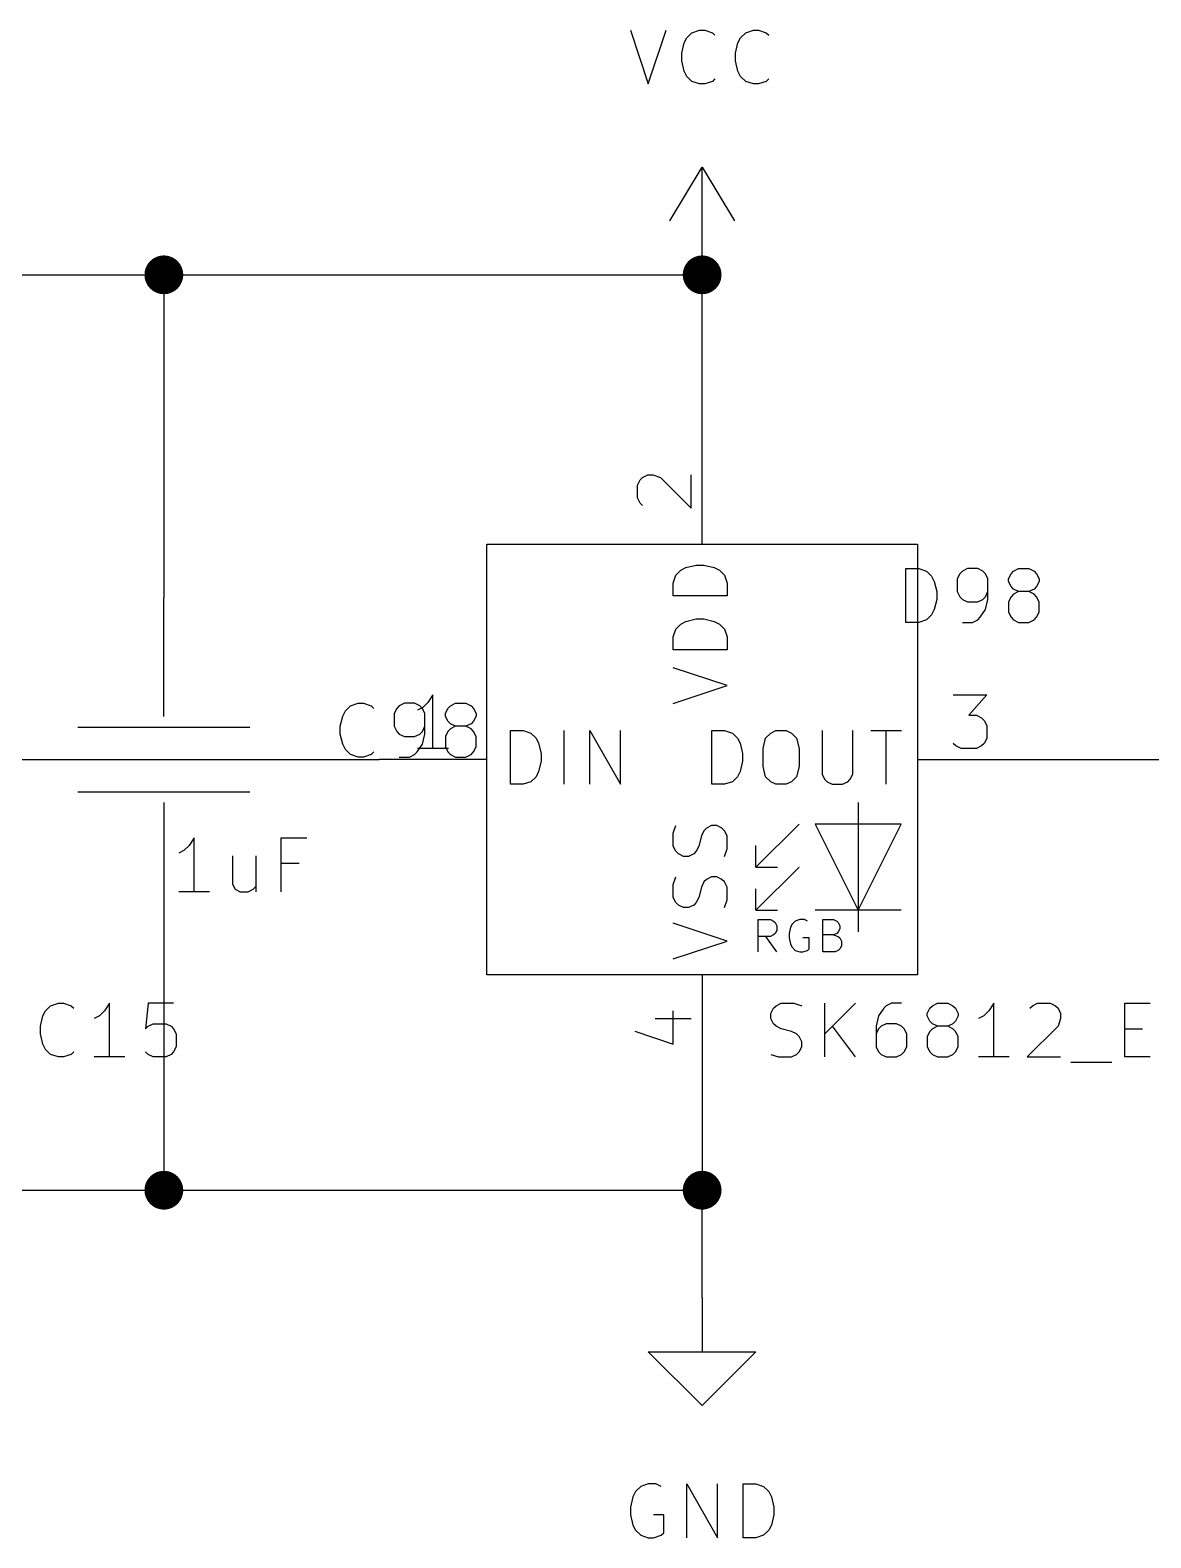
# Model space of a CAD drawing. Extents: x 0.4 to 11.3, y -7.9 to -0.4.
# Drawn here: x 2.976 to 4.017, y -5.673 to -4.273 of the extents above; entities that cross this region are included whole.
import ezdxf

# ---------------------------------------------------------------- set-up
doc = ezdxf.new("R2010")
doc.units = 0
doc.header["$MEASUREMENT"] = 0
for name, color, linetype in [('CYAN2', 4, 'CONTINUOUS'), ('GREEN3', 91, 'CONTINUOUS'), ('LYELLOW', 51, 'CONTINUOUS'), ('RED2', 1, 'CONTINUOUS'), ('RED3', 11, 'CONTINUOUS')]:
    doc.layers.add(name, color=color, linetype=linetype)

msp = doc.modelspace()

# ---------------------------------------------------------------- linework, layer by layer
at = {"layer": 'CYAN2', "linetype": 'CONTINUOUS'}
for p, q in [((3.5333, -4.2728), (3.55, -4.3228)), ((3.55, -4.3228), (3.5667, -4.2728)), ((3.5833, -4.2847), (3.5857, -4.2799)), ((3.5857, -4.2799), (3.5905, -4.2752)), ((3.5905, -4.2752), (3.5976, -4.2728)), ((3.5976, -4.2728), (3.6024, -4.2728)), ((3.6024, -4.2728), (3.6095, -4.2752)), ((3.6095, -4.2752), (3.6119, -4.2776)), ((3.6333, -4.2847), (3.6357, -4.2799)), ((3.6357, -4.2799), (3.6405, -4.2752)), ((3.6405, -4.2752), (3.6476, -4.2728)), ((3.6476, -4.2728), (3.6524, -4.2728)), ((3.6524, -4.2728), (3.6595, -4.2752)), ((3.6595, -4.2752), (3.6619, -4.2776)), ((3.581, -4.2942), (3.5833, -4.2847)), ((3.581, -4.3014), (3.581, -4.2942)), ((3.631, -4.2942), (3.6333, -4.2847)), ((3.631, -4.3014), (3.631, -4.2942)), ((3.5833, -4.3109), (3.581, -4.3014)), ((3.5857, -4.3157), (3.5833, -4.3109)), ((3.6333, -4.3109), (3.631, -4.3014)), ((3.6357, -4.3157), (3.6333, -4.3109)), ((3.5905, -4.3204), (3.5857, -4.3157)), ((3.5976, -4.3228), (3.5905, -4.3204)), ((3.6024, -4.3228), (3.5976, -4.3228)), ((3.6095, -4.3204), (3.6024, -4.3228)), ((3.6119, -4.318), (3.6095, -4.3204)), ((3.6405, -4.3204), (3.6357, -4.3157)), ((3.6476, -4.3228), (3.6405, -4.3204)), ((3.6524, -4.3228), (3.6476, -4.3228)), ((3.6595, -4.3204), (3.6524, -4.3228)), ((3.6619, -4.318), (3.6595, -4.3204)), ((3.5803, -4.7743), (3.585, -4.7719)), ((3.5803, -4.7743), (3.585, -4.7719)), ((3.585, -4.7719), (3.5946, -4.7695)), ((3.585, -4.7719), (3.5946, -4.7695)), ((3.5946, -4.7695), (3.6017, -4.7695)), ((3.5946, -4.7695), (3.6017, -4.7695)), ((3.6017, -4.7695), (3.6112, -4.7719)), ((3.6017, -4.7695), (3.6112, -4.7719)), ((3.6112, -4.7719), (3.616, -4.7743)), ((3.6112, -4.7719), (3.616, -4.7743)), ((3.7893, -4.8228), (3.7893, -4.7728)), ((3.7893, -4.7728), (3.8012, -4.7728)), ((3.7893, -4.8228), (3.7893, -4.7728)), ((3.7893, -4.7728), (3.8012, -4.7728)), ((3.8012, -4.7728), (3.8083, -4.7752)), ((3.8012, -4.7728), (3.8083, -4.7752)), ((3.8464, -4.7728), (3.8417, -4.7752)), ((3.8464, -4.7728), (3.8417, -4.7752)), ((3.856, -4.7728), (3.8464, -4.7728)), ((3.856, -4.7728), (3.8464, -4.7728)), ((3.8607, -4.7752), (3.856, -4.7728)), ((3.8607, -4.7752), (3.856, -4.7728)), ((3.8893, -4.7752), (3.894, -4.7728)), ((3.8893, -4.7752), (3.894, -4.7728)), ((3.894, -4.7728), (3.9036, -4.7728)), ((3.894, -4.7728), (3.9036, -4.7728)), ((3.9036, -4.7728), (3.9083, -4.7752)), ((3.9036, -4.7728), (3.9083, -4.7752)), ((3.5731, -4.7862), (3.5755, -4.779)), ((3.5731, -4.7862), (3.5755, -4.779)), ((3.5731, -4.7981), (3.5731, -4.7862)), ((3.5731, -4.7981), (3.5731, -4.7862)), ((3.5755, -4.779), (3.5803, -4.7743)), ((3.5755, -4.779), (3.5803, -4.7743)), ((3.616, -4.7743), (3.6208, -4.779)), ((3.616, -4.7743), (3.6208, -4.779)), ((3.6208, -4.779), (3.6231, -4.7862)), ((3.6208, -4.779), (3.6231, -4.7862)), ((3.6231, -4.7862), (3.6231, -4.7981)), ((3.6231, -4.7862), (3.6231, -4.7981)), ((3.8083, -4.7752), (3.8131, -4.7799)), ((3.8083, -4.7752), (3.8131, -4.7799)), ((3.8131, -4.7799), (3.8155, -4.7847)), ((3.8131, -4.7799), (3.8155, -4.7847)), ((3.8155, -4.7847), (3.8179, -4.7942)), ((3.8155, -4.7847), (3.8179, -4.7942)), ((3.8393, -4.7776), (3.8369, -4.7823)), ((3.8393, -4.7776), (3.8369, -4.7823)), ((3.8369, -4.7823), (3.8369, -4.7942)), ((3.8369, -4.7823), (3.8369, -4.7942)), ((3.8417, -4.7752), (3.8393, -4.7776)), ((3.8417, -4.7752), (3.8393, -4.7776)), ((3.8631, -4.7776), (3.8607, -4.7752)), ((3.8631, -4.7776), (3.8607, -4.7752)), ((3.8655, -4.7823), (3.8631, -4.7776)), ((3.8655, -4.7823), (3.8631, -4.7776)), ((3.8655, -4.8014), (3.8655, -4.7823)), ((3.8655, -4.8014), (3.8655, -4.7823)), ((3.8845, -4.7823), (3.8869, -4.7776)), ((3.8845, -4.7823), (3.8869, -4.7776)), ((3.8845, -4.7847), (3.8845, -4.7823)), ((3.8845, -4.7847), (3.8845, -4.7823)), ((3.8869, -4.7895), (3.8845, -4.7847)), ((3.8869, -4.7895), (3.8845, -4.7847)), ((3.8869, -4.7776), (3.8893, -4.7752)), ((3.8869, -4.7776), (3.8893, -4.7752)), ((3.9083, -4.7752), (3.9107, -4.7776)), ((3.9083, -4.7752), (3.9107, -4.7776)), ((3.9107, -4.7776), (3.9131, -4.7823)), ((3.9107, -4.7776), (3.9131, -4.7823)), ((3.9131, -4.7847), (3.9107, -4.7895)), ((3.9131, -4.7847), (3.9107, -4.7895)), ((3.9131, -4.7823), (3.9131, -4.7847)), ((3.9131, -4.7823), (3.9131, -4.7847)), ((3.6231, -4.7981), (3.5731, -4.7981)), ((3.6231, -4.7981), (3.5731, -4.7981)), ((3.8179, -4.8014), (3.8155, -4.8109)), ((3.8179, -4.8014), (3.8155, -4.8109)), ((3.8179, -4.7942), (3.8179, -4.8014)), ((3.8179, -4.7942), (3.8179, -4.8014)), ((3.8369, -4.7942), (3.8393, -4.799)), ((3.8369, -4.7942), (3.8393, -4.799)), ((3.8393, -4.799), (3.8417, -4.8014)), ((3.8393, -4.799), (3.8417, -4.8014)), ((3.8417, -4.8014), (3.8464, -4.8038)), ((3.8417, -4.8014), (3.8464, -4.8038)), ((3.856, -4.8038), (3.8607, -4.8014)), ((3.856, -4.8038), (3.8607, -4.8014)), ((3.8607, -4.8014), (3.8631, -4.799)), ((3.8607, -4.8014), (3.8631, -4.799)), ((3.8631, -4.799), (3.8655, -4.7942)), ((3.8631, -4.799), (3.8655, -4.7942)), ((3.8631, -4.8109), (3.8655, -4.8014)), ((3.8631, -4.8109), (3.8655, -4.8014)), ((3.8869, -4.799), (3.8845, -4.8038)), ((3.8869, -4.799), (3.8845, -4.8038)), ((3.8893, -4.7919), (3.8869, -4.7895)), ((3.8893, -4.7919), (3.8869, -4.7895)), ((3.8893, -4.7966), (3.8869, -4.799)), ((3.8893, -4.7966), (3.8869, -4.799)), ((3.894, -4.7942), (3.8893, -4.7919)), ((3.894, -4.7942), (3.8893, -4.7919)), ((3.894, -4.7942), (3.8893, -4.7966)), ((3.894, -4.7942), (3.8893, -4.7966)), ((3.9036, -4.7942), (3.894, -4.7942)), ((3.9036, -4.7942), (3.894, -4.7942)), ((3.9083, -4.7919), (3.9036, -4.7942)), ((3.9083, -4.7919), (3.9036, -4.7942)), ((3.9083, -4.7966), (3.9036, -4.7942)), ((3.9083, -4.7966), (3.9036, -4.7942)), ((3.9107, -4.7895), (3.9083, -4.7919)), ((3.9107, -4.7895), (3.9083, -4.7919)), ((3.9107, -4.799), (3.9083, -4.7966)), ((3.9107, -4.799), (3.9083, -4.7966)), ((3.9131, -4.8038), (3.9107, -4.799)), ((3.9131, -4.8038), (3.9107, -4.799)), ((3.8131, -4.8157), (3.8083, -4.8204)), ((3.8131, -4.8157), (3.8083, -4.8204)), ((3.8155, -4.8109), (3.8131, -4.8157)), ((3.8155, -4.8109), (3.8131, -4.8157)), ((3.8464, -4.8038), (3.856, -4.8038)), ((3.8464, -4.8038), (3.856, -4.8038)), ((3.8583, -4.818), (3.8631, -4.8109)), ((3.8583, -4.818), (3.8631, -4.8109)), ((3.8845, -4.8038), (3.8845, -4.8133)), ((3.8845, -4.8038), (3.8845, -4.8133)), ((3.8845, -4.8133), (3.8869, -4.818)), ((3.8845, -4.8133), (3.8869, -4.818)), ((3.9107, -4.818), (3.9131, -4.8133)), ((3.9107, -4.818), (3.9131, -4.8133)), ((3.9131, -4.8133), (3.9131, -4.8038)), ((3.9131, -4.8133), (3.9131, -4.8038)), ((3.5731, -4.8362), (3.5755, -4.829)), ((3.5731, -4.8362), (3.5755, -4.829)), ((3.5755, -4.829), (3.5803, -4.8243)), ((3.5755, -4.829), (3.5803, -4.8243)), ((3.5803, -4.8243), (3.585, -4.8219)), ((3.5803, -4.8243), (3.585, -4.8219)), ((3.585, -4.8219), (3.5946, -4.8195)), ((3.585, -4.8219), (3.5946, -4.8195)), ((3.5946, -4.8195), (3.6017, -4.8195)), ((3.5946, -4.8195), (3.6017, -4.8195)), ((3.6017, -4.8195), (3.6112, -4.8219)), ((3.6017, -4.8195), (3.6112, -4.8219)), ((3.6112, -4.8219), (3.616, -4.8243)), ((3.6112, -4.8219), (3.616, -4.8243)), ((3.616, -4.8243), (3.6208, -4.829)), ((3.616, -4.8243), (3.6208, -4.829)), ((3.6208, -4.829), (3.6231, -4.8362)), ((3.6208, -4.829), (3.6231, -4.8362)), ((3.8012, -4.8228), (3.7893, -4.8228)), ((3.8012, -4.8228), (3.7893, -4.8228)), ((3.8083, -4.8204), (3.8012, -4.8228)), ((3.8083, -4.8204), (3.8012, -4.8228)), ((3.8417, -4.8228), (3.8512, -4.8228)), ((3.8417, -4.8228), (3.8512, -4.8228)), ((3.8512, -4.8228), (3.856, -4.8204)), ((3.8512, -4.8228), (3.856, -4.8204)), ((3.856, -4.8204), (3.8583, -4.818)), ((3.856, -4.8204), (3.8583, -4.818)), ((3.8869, -4.818), (3.8893, -4.8204)), ((3.8869, -4.818), (3.8893, -4.8204)), ((3.8893, -4.8204), (3.894, -4.8228)), ((3.8893, -4.8204), (3.894, -4.8228)), ((3.894, -4.8228), (3.9036, -4.8228)), ((3.894, -4.8228), (3.9036, -4.8228)), ((3.9036, -4.8228), (3.9083, -4.8204)), ((3.9036, -4.8228), (3.9083, -4.8204)), ((3.9083, -4.8204), (3.9107, -4.818)), ((3.9083, -4.8204), (3.9107, -4.818)), ((3.5731, -4.8481), (3.5731, -4.8362)), ((3.5731, -4.8481), (3.5731, -4.8362)), ((3.6231, -4.8362), (3.6231, -4.8481)), ((3.6231, -4.8362), (3.6231, -4.8481)), ((3.6231, -4.8481), (3.5731, -4.8481)), ((3.6231, -4.8481), (3.5731, -4.8481)), ((3.6231, -4.8814), (3.5731, -4.8648)), ((3.6231, -4.8814), (3.5731, -4.8648)), ((3.5731, -4.8981), (3.6231, -4.8814)), ((3.5731, -4.8981), (3.6231, -4.8814)), ((3.2734, -4.9002), (3.2806, -4.8978)), ((3.2734, -4.9002), (3.2806, -4.8978)), ((3.2806, -4.8978), (3.2853, -4.8978)), ((3.2806, -4.8978), (3.2853, -4.8978)), ((3.2853, -4.8978), (3.2925, -4.9002)), ((3.2853, -4.8978), (3.2925, -4.9002)), ((3.3234, -4.8978), (3.3187, -4.9002)), ((3.3234, -4.8978), (3.3187, -4.9002)), ((3.3329, -4.8978), (3.3234, -4.8978)), ((3.3329, -4.8978), (3.3234, -4.8978)), ((3.3377, -4.9002), (3.3329, -4.8978)), ((3.3377, -4.9002), (3.3329, -4.8978)), ((3.3663, -4.9002), (3.371, -4.8978)), ((3.3663, -4.9002), (3.371, -4.8978)), ((3.371, -4.8978), (3.3806, -4.8978)), ((3.371, -4.8978), (3.3806, -4.8978)), ((3.3806, -4.8978), (3.3853, -4.9002)), ((3.3806, -4.8978), (3.3853, -4.9002)), ((3.2639, -4.9192), (3.2663, -4.9097)), ((3.2639, -4.9192), (3.2663, -4.9097)), ((3.2663, -4.9097), (3.2687, -4.9049)), ((3.2663, -4.9097), (3.2687, -4.9049)), ((3.2687, -4.9049), (3.2734, -4.9002)), ((3.2687, -4.9049), (3.2734, -4.9002)), ((3.2925, -4.9002), (3.2949, -4.9026)), ((3.2925, -4.9002), (3.2949, -4.9026)), ((3.3163, -4.9026), (3.3139, -4.9073)), ((3.3163, -4.9026), (3.3139, -4.9073)), ((3.3139, -4.9073), (3.3139, -4.9192)), ((3.3139, -4.9073), (3.3139, -4.9192)), ((3.3187, -4.9002), (3.3163, -4.9026)), ((3.3187, -4.9002), (3.3163, -4.9026)), ((3.3401, -4.9026), (3.3377, -4.9002)), ((3.3401, -4.9026), (3.3377, -4.9002)), ((3.3425, -4.9073), (3.3401, -4.9026)), ((3.3425, -4.9073), (3.3401, -4.9026)), ((3.3425, -4.9264), (3.3425, -4.9073)), ((3.3425, -4.9264), (3.3425, -4.9073)), ((3.3615, -4.9073), (3.3639, -4.9026)), ((3.3615, -4.9073), (3.3639, -4.9026)), ((3.3615, -4.9097), (3.3615, -4.9073)), ((3.3615, -4.9097), (3.3615, -4.9073)), ((3.3639, -4.9145), (3.3615, -4.9097)), ((3.3639, -4.9145), (3.3615, -4.9097)), ((3.3639, -4.9026), (3.3663, -4.9002)), ((3.3639, -4.9026), (3.3663, -4.9002)), ((3.3853, -4.9002), (3.3877, -4.9026)), ((3.3853, -4.9002), (3.3877, -4.9026)), ((3.3877, -4.9026), (3.3901, -4.9073)), ((3.3877, -4.9026), (3.3901, -4.9073)), ((3.3901, -4.9097), (3.3877, -4.9145)), ((3.3901, -4.9097), (3.3877, -4.9145)), ((3.3901, -4.9073), (3.3901, -4.9097)), ((3.3901, -4.9073), (3.3901, -4.9097)), ((3.2639, -4.9264), (3.2639, -4.9192)), ((3.2639, -4.9264), (3.2639, -4.9192)), ((3.2663, -4.9359), (3.2639, -4.9264)), ((3.2663, -4.9359), (3.2639, -4.9264)), ((3.3139, -4.9192), (3.3163, -4.924)), ((3.3139, -4.9192), (3.3163, -4.924)), ((3.3163, -4.924), (3.3187, -4.9264)), ((3.3163, -4.924), (3.3187, -4.9264)), ((3.3187, -4.9264), (3.3234, -4.9288)), ((3.3187, -4.9264), (3.3234, -4.9288)), ((3.3329, -4.9288), (3.3377, -4.9264)), ((3.3329, -4.9288), (3.3377, -4.9264)), ((3.3377, -4.9264), (3.3401, -4.924)), ((3.3377, -4.9264), (3.3401, -4.924)), ((3.3401, -4.924), (3.3425, -4.9192)), ((3.3401, -4.924), (3.3425, -4.9192)), ((3.3401, -4.9359), (3.3425, -4.9264)), ((3.3401, -4.9359), (3.3425, -4.9264)), ((3.3639, -4.924), (3.3615, -4.9288)), ((3.3639, -4.924), (3.3615, -4.9288)), ((3.3663, -4.9169), (3.3639, -4.9145)), ((3.3663, -4.9169), (3.3639, -4.9145)), ((3.3663, -4.9216), (3.3639, -4.924)), ((3.3663, -4.9216), (3.3639, -4.924)), ((3.371, -4.9192), (3.3663, -4.9169)), ((3.371, -4.9192), (3.3663, -4.9169)), ((3.371, -4.9192), (3.3663, -4.9216)), ((3.371, -4.9192), (3.3663, -4.9216)), ((3.3806, -4.9192), (3.371, -4.9192)), ((3.3806, -4.9192), (3.371, -4.9192)), ((3.3853, -4.9169), (3.3806, -4.9192)), ((3.3853, -4.9169), (3.3806, -4.9192)), ((3.3853, -4.9216), (3.3806, -4.9192)), ((3.3853, -4.9216), (3.3806, -4.9192)), ((3.3877, -4.9145), (3.3853, -4.9169)), ((3.3877, -4.9145), (3.3853, -4.9169)), ((3.3877, -4.924), (3.3853, -4.9216)), ((3.3877, -4.924), (3.3853, -4.9216)), ((3.3901, -4.9288), (3.3877, -4.924)), ((3.3901, -4.9288), (3.3877, -4.924)), ((3.4219, -4.9731), (3.4219, -4.9231)), ((3.4219, -4.9231), (3.4338, -4.9231)), ((3.4219, -4.9731), (3.4219, -4.9231)), ((3.4219, -4.9231), (3.4338, -4.9231)), ((3.4338, -4.9231), (3.4409, -4.9255)), ((3.4338, -4.9231), (3.4409, -4.9255)), ((3.4409, -4.9255), (3.4457, -4.9303)), ((3.4409, -4.9255), (3.4457, -4.9303)), ((3.4719, -4.9731), (3.4719, -4.9231)), ((3.4719, -4.9731), (3.4719, -4.9231)), ((3.4957, -4.9731), (3.4957, -4.9231)), ((3.4957, -4.9231), (3.5243, -4.9731)), ((3.4957, -4.9731), (3.4957, -4.9231)), ((3.4957, -4.9231), (3.5243, -4.9731)), ((3.5243, -4.9731), (3.5243, -4.9231)), ((3.5243, -4.9731), (3.5243, -4.9231)), ((3.609, -4.9731), (3.609, -4.9231)), ((3.609, -4.9231), (3.6209, -4.9231)), ((3.609, -4.9731), (3.609, -4.9231)), ((3.609, -4.9231), (3.6209, -4.9231)), ((3.6209, -4.9231), (3.6281, -4.9255)), ((3.6209, -4.9231), (3.6281, -4.9255)), ((3.6281, -4.9255), (3.6329, -4.9303)), ((3.6281, -4.9255), (3.6329, -4.9303)), ((3.659, -4.9303), (3.6638, -4.9255)), ((3.659, -4.9303), (3.6638, -4.9255)), ((3.6638, -4.9255), (3.6686, -4.9231)), ((3.6638, -4.9255), (3.6686, -4.9231)), ((3.6686, -4.9231), (3.6781, -4.9231)), ((3.6686, -4.9231), (3.6781, -4.9231)), ((3.6781, -4.9231), (3.6829, -4.9255)), ((3.6781, -4.9231), (3.6829, -4.9255)), ((3.6829, -4.9255), (3.6876, -4.9303)), ((3.6829, -4.9255), (3.6876, -4.9303)), ((3.7114, -4.9231), (3.7114, -4.9636)), ((3.7114, -4.9231), (3.7114, -4.9636)), ((3.74, -4.9636), (3.74, -4.9231)), ((3.74, -4.9636), (3.74, -4.9231)), ((3.7567, -4.9231), (3.7852, -4.9231)), ((3.7567, -4.9231), (3.7852, -4.9231)), ((3.771, -4.9731), (3.771, -4.9231)), ((3.771, -4.9731), (3.771, -4.9231)), ((3.2687, -4.9407), (3.2663, -4.9359)), ((3.2687, -4.9407), (3.2663, -4.9359)), ((3.2734, -4.9454), (3.2687, -4.9407)), ((3.2734, -4.9454), (3.2687, -4.9407)), ((3.3234, -4.9288), (3.3329, -4.9288)), ((3.3234, -4.9288), (3.3329, -4.9288)), ((3.3353, -4.943), (3.3401, -4.9359)), ((3.3353, -4.943), (3.3401, -4.9359)), ((3.3615, -4.9288), (3.3615, -4.9383)), ((3.3615, -4.9288), (3.3615, -4.9383)), ((3.3615, -4.9383), (3.3639, -4.943)), ((3.3615, -4.9383), (3.3639, -4.943)), ((3.3877, -4.943), (3.3901, -4.9383)), ((3.3877, -4.943), (3.3901, -4.9383)), ((3.3901, -4.9383), (3.3901, -4.9288)), ((3.3901, -4.9383), (3.3901, -4.9288)), ((3.4457, -4.9303), (3.4481, -4.935)), ((3.4457, -4.9303), (3.4481, -4.935)), ((3.4481, -4.935), (3.4505, -4.9446)), ((3.4481, -4.935), (3.4505, -4.9446)), ((3.6329, -4.9303), (3.6352, -4.935)), ((3.6329, -4.9303), (3.6352, -4.935)), ((3.6352, -4.935), (3.6376, -4.9446)), ((3.6352, -4.935), (3.6376, -4.9446)), ((3.6567, -4.9398), (3.659, -4.9303)), ((3.6567, -4.9398), (3.659, -4.9303)), ((3.6567, -4.9565), (3.6567, -4.9398)), ((3.6567, -4.9565), (3.6567, -4.9398)), ((3.6876, -4.9303), (3.69, -4.9398)), ((3.6876, -4.9303), (3.69, -4.9398)), ((3.69, -4.9398), (3.69, -4.9565)), ((3.69, -4.9398), (3.69, -4.9565)), ((3.2806, -4.9478), (3.2734, -4.9454)), ((3.2806, -4.9478), (3.2734, -4.9454)), ((3.2853, -4.9478), (3.2806, -4.9478)), ((3.2853, -4.9478), (3.2806, -4.9478)), ((3.2925, -4.9454), (3.2853, -4.9478)), ((3.2925, -4.9454), (3.2853, -4.9478)), ((3.2949, -4.943), (3.2925, -4.9454)), ((3.2949, -4.943), (3.2925, -4.9454)), ((3.3187, -4.9478), (3.3282, -4.9478)), ((3.3187, -4.9478), (3.3282, -4.9478)), ((3.3282, -4.9478), (3.3329, -4.9454)), ((3.3282, -4.9478), (3.3329, -4.9454)), ((3.3329, -4.9454), (3.3353, -4.943)), ((3.3329, -4.9454), (3.3353, -4.943)), ((3.3639, -4.943), (3.3663, -4.9454)), ((3.3639, -4.943), (3.3663, -4.9454)), ((3.3663, -4.9454), (3.371, -4.9478)), ((3.3663, -4.9454), (3.371, -4.9478)), ((3.371, -4.9478), (3.3806, -4.9478)), ((3.371, -4.9478), (3.3806, -4.9478)), ((3.3806, -4.9478), (3.3853, -4.9454)), ((3.3806, -4.9478), (3.3853, -4.9454)), ((3.3853, -4.9454), (3.3877, -4.943)), ((3.3853, -4.9454), (3.3877, -4.943)), ((3.4505, -4.9517), (3.4481, -4.9612)), ((3.4505, -4.9517), (3.4481, -4.9612)), ((3.4505, -4.9446), (3.4505, -4.9517)), ((3.4505, -4.9446), (3.4505, -4.9517)), ((3.6376, -4.9517), (3.6352, -4.9612)), ((3.6376, -4.9517), (3.6352, -4.9612)), ((3.6376, -4.9446), (3.6376, -4.9517)), ((3.6376, -4.9446), (3.6376, -4.9517)), ((3.4457, -4.966), (3.4409, -4.9708)), ((3.4457, -4.966), (3.4409, -4.9708)), ((3.4481, -4.9612), (3.4457, -4.966)), ((3.4481, -4.9612), (3.4457, -4.966)), ((3.6329, -4.966), (3.6281, -4.9708)), ((3.6329, -4.966), (3.6281, -4.9708)), ((3.6352, -4.9612), (3.6329, -4.966)), ((3.6352, -4.9612), (3.6329, -4.966)), ((3.659, -4.966), (3.6567, -4.9565)), ((3.659, -4.966), (3.6567, -4.9565)), ((3.6638, -4.9708), (3.659, -4.966)), ((3.6638, -4.9708), (3.659, -4.966)), ((3.6876, -4.966), (3.6829, -4.9708)), ((3.6876, -4.966), (3.6829, -4.9708)), ((3.69, -4.9565), (3.6876, -4.966)), ((3.69, -4.9565), (3.6876, -4.966)), ((3.7114, -4.9636), (3.7138, -4.9684)), ((3.7114, -4.9636), (3.7138, -4.9684)), ((3.7138, -4.9684), (3.7162, -4.9708)), ((3.7138, -4.9684), (3.7162, -4.9708)), ((3.7352, -4.9708), (3.7376, -4.9684)), ((3.7352, -4.9708), (3.7376, -4.9684)), ((3.7376, -4.9684), (3.74, -4.9636)), ((3.7376, -4.9684), (3.74, -4.9636)), ((3.4338, -4.9731), (3.4219, -4.9731)), ((3.4338, -4.9731), (3.4219, -4.9731)), ((3.4409, -4.9708), (3.4338, -4.9731)), ((3.4409, -4.9708), (3.4338, -4.9731)), ((3.6209, -4.9731), (3.609, -4.9731)), ((3.6209, -4.9731), (3.609, -4.9731)), ((3.6281, -4.9708), (3.6209, -4.9731)), ((3.6281, -4.9708), (3.6209, -4.9731)), ((3.6686, -4.9731), (3.6638, -4.9708)), ((3.6686, -4.9731), (3.6638, -4.9708)), ((3.6781, -4.9731), (3.6686, -4.9731)), ((3.6781, -4.9731), (3.6686, -4.9731)), ((3.6829, -4.9708), (3.6781, -4.9731)), ((3.6829, -4.9708), (3.6781, -4.9731)), ((3.7162, -4.9708), (3.7209, -4.9731)), ((3.7162, -4.9708), (3.7209, -4.9731)), ((3.7209, -4.9731), (3.7305, -4.9731)), ((3.7209, -4.9731), (3.7305, -4.9731)), ((3.7305, -4.9731), (3.7352, -4.9708)), ((3.7305, -4.9731), (3.7352, -4.9708)), ((3.5731, -5.0186), (3.5755, -5.0114)), ((3.5731, -5.0186), (3.5755, -5.0114)), ((3.6088, -5.0114), (3.6041, -5.0138)), ((3.6088, -5.0114), (3.6041, -5.0138)), ((3.6136, -5.0114), (3.6088, -5.0114)), ((3.6136, -5.0114), (3.6088, -5.0114)), ((3.6184, -5.0138), (3.6136, -5.0114)), ((3.6184, -5.0138), (3.6136, -5.0114)), ((3.1282, -5.0228), (3.1234, -5.0299)), ((3.1282, -5.0228), (3.1234, -5.0299)), ((3.1282, -5.0728), (3.1282, -5.0228)), ((3.1282, -5.0728), (3.1282, -5.0228)), ((3.2091, -5.0728), (3.2091, -5.0228)), ((3.2091, -5.0228), (3.2329, -5.0228)), ((3.2091, -5.0728), (3.2091, -5.0228)), ((3.2091, -5.0228), (3.2329, -5.0228)), ((3.5731, -5.0305), (3.5731, -5.0186)), ((3.5731, -5.0305), (3.5731, -5.0186)), ((3.5993, -5.0209), (3.5969, -5.0305)), ((3.5993, -5.0209), (3.5969, -5.0305)), ((3.6017, -5.0162), (3.5993, -5.0209)), ((3.6017, -5.0162), (3.5993, -5.0209)), ((3.6041, -5.0138), (3.6017, -5.0162)), ((3.6041, -5.0138), (3.6017, -5.0162)), ((3.6208, -5.0162), (3.6184, -5.0138)), ((3.6208, -5.0162), (3.6184, -5.0138)), ((3.6231, -5.0209), (3.6208, -5.0162)), ((3.6231, -5.0209), (3.6208, -5.0162)), ((3.6231, -5.0329), (3.6231, -5.0209)), ((3.6231, -5.0329), (3.6231, -5.0209)), ((3.1187, -5.0347), (3.1139, -5.0371)), ((3.1187, -5.0347), (3.1139, -5.0371)), ((3.1234, -5.0299), (3.1187, -5.0347)), ((3.1234, -5.0299), (3.1187, -5.0347)), ((3.1639, -5.0395), (3.1639, -5.0657)), ((3.1639, -5.0395), (3.1639, -5.0657)), ((3.1853, -5.0395), (3.1853, -5.0728)), ((3.1853, -5.0395), (3.1853, -5.0728)), ((3.5755, -5.0352), (3.5731, -5.0305)), ((3.5755, -5.0352), (3.5731, -5.0305)), ((3.5779, -5.0376), (3.5755, -5.0352)), ((3.5779, -5.0376), (3.5755, -5.0352)), ((3.5827, -5.04), (3.5779, -5.0376)), ((3.5827, -5.04), (3.5779, -5.0376)), ((3.5874, -5.04), (3.5827, -5.04)), ((3.5874, -5.04), (3.5827, -5.04)), ((3.5922, -5.0376), (3.5874, -5.04)), ((3.5922, -5.0376), (3.5874, -5.04)), ((3.5946, -5.0352), (3.5922, -5.0376)), ((3.5946, -5.0352), (3.5922, -5.0376)), ((3.5969, -5.0305), (3.5946, -5.0352)), ((3.5969, -5.0305), (3.5946, -5.0352)), ((3.6208, -5.04), (3.6231, -5.0329)), ((3.6208, -5.04), (3.6231, -5.0329)), ((3.2258, -5.0466), (3.2091, -5.0466)), ((3.2258, -5.0466), (3.2091, -5.0466)), ((3.1639, -5.0657), (3.1663, -5.0704)), ((3.1639, -5.0657), (3.1663, -5.0704)), ((3.5731, -5.0662), (3.5755, -5.059)), ((3.5731, -5.0662), (3.5755, -5.059)), ((3.5731, -5.0781), (3.5731, -5.0662)), ((3.5731, -5.0781), (3.5731, -5.0662)), ((3.6017, -5.0638), (3.5993, -5.0686)), ((3.6017, -5.0638), (3.5993, -5.0686)), ((3.6041, -5.0614), (3.6017, -5.0638)), ((3.6041, -5.0614), (3.6017, -5.0638)), ((3.6088, -5.059), (3.6041, -5.0614)), ((3.6088, -5.059), (3.6041, -5.0614)), ((3.6136, -5.059), (3.6088, -5.059)), ((3.6136, -5.059), (3.6088, -5.059)), ((3.6184, -5.0614), (3.6136, -5.059)), ((3.6184, -5.0614), (3.6136, -5.059)), ((3.6208, -5.0638), (3.6184, -5.0614)), ((3.6208, -5.0638), (3.6184, -5.0614)), ((3.6231, -5.0686), (3.6208, -5.0638)), ((3.6231, -5.0686), (3.6208, -5.0638)), ((3.1425, -5.0728), (3.1139, -5.0728)), ((3.1425, -5.0728), (3.1139, -5.0728)), ((3.1663, -5.0704), (3.171, -5.0728)), ((3.1663, -5.0704), (3.171, -5.0728)), ((3.171, -5.0728), (3.1782, -5.0728)), ((3.171, -5.0728), (3.1782, -5.0728)), ((3.1782, -5.0728), (3.1829, -5.0704)), ((3.1782, -5.0728), (3.1829, -5.0704)), ((3.1829, -5.0704), (3.1853, -5.068)), ((3.1829, -5.0704), (3.1853, -5.068)), ((3.5755, -5.0829), (3.5731, -5.0781)), ((3.5755, -5.0829), (3.5731, -5.0781)), ((3.5969, -5.0781), (3.5946, -5.0829)), ((3.5969, -5.0781), (3.5946, -5.0829)), ((3.5993, -5.0686), (3.5969, -5.0781)), ((3.5993, -5.0686), (3.5969, -5.0781)), ((3.6208, -5.0876), (3.6231, -5.0805)), ((3.6208, -5.0876), (3.6231, -5.0805)), ((3.6231, -5.0805), (3.6231, -5.0686)), ((3.6231, -5.0805), (3.6231, -5.0686)), ((3.5779, -5.0852), (3.5755, -5.0829)), ((3.5779, -5.0852), (3.5755, -5.0829)), ((3.5827, -5.0876), (3.5779, -5.0852)), ((3.5827, -5.0876), (3.5779, -5.0852)), ((3.5874, -5.0876), (3.5827, -5.0876)), ((3.5874, -5.0876), (3.5827, -5.0876)), ((3.5922, -5.0852), (3.5874, -5.0876)), ((3.5922, -5.0852), (3.5874, -5.0876)), ((3.5946, -5.0829), (3.5922, -5.0852)), ((3.5946, -5.0829), (3.5922, -5.0852)), ((3.6231, -5.1186), (3.5731, -5.1019)), ((3.6231, -5.1186), (3.5731, -5.1019)), ((3.5731, -5.1352), (3.6231, -5.1186)), ((3.5731, -5.1352), (3.6231, -5.1186)), ((2.9901, -5.1835), (2.9948, -5.1787)), ((2.9901, -5.1835), (2.9948, -5.1787)), ((2.9948, -5.1787), (3.002, -5.1763)), ((2.9948, -5.1787), (3.002, -5.1763)), ((3.002, -5.1763), (3.0067, -5.1763)), ((3.002, -5.1763), (3.0067, -5.1763)), ((3.0067, -5.1763), (3.0139, -5.1787)), ((3.0067, -5.1763), (3.0139, -5.1787)), ((3.0139, -5.1787), (3.0163, -5.1811)), ((3.0139, -5.1787), (3.0163, -5.1811)), ((3.0496, -5.1763), (3.0448, -5.1835)), ((3.0496, -5.1763), (3.0448, -5.1835)), ((3.0496, -5.2263), (3.0496, -5.1763)), ((3.0496, -5.2263), (3.0496, -5.1763)), ((3.0853, -5.1763), (3.0829, -5.2001)), ((3.0853, -5.1763), (3.0829, -5.2001)), ((3.1091, -5.1763), (3.0853, -5.1763)), ((3.1091, -5.1763), (3.0853, -5.1763)), ((3.6663, -5.1811), (3.6687, -5.1787)), ((3.6663, -5.1811), (3.6687, -5.1787)), ((3.6687, -5.1787), (3.6734, -5.1763)), ((3.6687, -5.1787), (3.6734, -5.1763)), ((3.6734, -5.1763), (3.6853, -5.1763)), ((3.6734, -5.1763), (3.6853, -5.1763)), ((3.6853, -5.1763), (3.6925, -5.1787)), ((3.6853, -5.1763), (3.6925, -5.1787)), ((3.7139, -5.2263), (3.7139, -5.1763)), ((3.7425, -5.1763), (3.7139, -5.2049)), ((3.7139, -5.2263), (3.7139, -5.1763)), ((3.7425, -5.1763), (3.7139, -5.2049)), ((3.771, -5.1787), (3.7687, -5.1811)), ((3.771, -5.1787), (3.7687, -5.1811)), ((3.7758, -5.1763), (3.771, -5.1787)), ((3.7758, -5.1763), (3.771, -5.1787)), ((3.7853, -5.1763), (3.7758, -5.1763)), ((3.7853, -5.1763), (3.7758, -5.1763)), ((3.8115, -5.1811), (3.8139, -5.1787)), ((3.8115, -5.1811), (3.8139, -5.1787)), ((3.8139, -5.1787), (3.8187, -5.1763)), ((3.8139, -5.1787), (3.8187, -5.1763)), ((3.8187, -5.1763), (3.8282, -5.1763)), ((3.8187, -5.1763), (3.8282, -5.1763)), ((3.8282, -5.1763), (3.8329, -5.1787)), ((3.8282, -5.1763), (3.8329, -5.1787)), ((3.8329, -5.1787), (3.8353, -5.1811)), ((3.8329, -5.1787), (3.8353, -5.1811)), ((3.871, -5.1763), (3.8663, -5.1835)), ((3.871, -5.1763), (3.8663, -5.1835)), ((3.871, -5.2263), (3.871, -5.1763)), ((3.871, -5.2263), (3.871, -5.1763)), ((3.9044, -5.1811), (3.9068, -5.1787)), ((3.9044, -5.1811), (3.9068, -5.1787)), ((3.9068, -5.1787), (3.9115, -5.1763)), ((3.9068, -5.1787), (3.9115, -5.1763)), ((3.9115, -5.1763), (3.9234, -5.1763)), ((3.9115, -5.1763), (3.9234, -5.1763)), ((3.9234, -5.1763), (3.9282, -5.1787)), ((3.9234, -5.1763), (3.9282, -5.1787)), ((3.9282, -5.1787), (3.9306, -5.1811)), ((3.9282, -5.1787), (3.9306, -5.1811)), ((3.9925, -5.2263), (3.9925, -5.1763)), ((3.9925, -5.1763), (4.0163, -5.1763)), ((3.9925, -5.2263), (3.9925, -5.1763)), ((3.9925, -5.1763), (4.0163, -5.1763)), ((2.9853, -5.1978), (2.9877, -5.1882)), ((2.9853, -5.1978), (2.9877, -5.1882)), ((2.9877, -5.1882), (2.9901, -5.1835)), ((2.9877, -5.1882), (2.9901, -5.1835)), ((3.0401, -5.1882), (3.0353, -5.1906)), ((3.0401, -5.1882), (3.0353, -5.1906)), ((3.0448, -5.1835), (3.0401, -5.1882)), ((3.0448, -5.1835), (3.0401, -5.1882)), ((3.6639, -5.1859), (3.6663, -5.1811)), ((3.6639, -5.1859), (3.6663, -5.1811)), ((3.6639, -5.1906), (3.6639, -5.1859)), ((3.6639, -5.1906), (3.6639, -5.1859)), ((3.6663, -5.1954), (3.6639, -5.1906)), ((3.6663, -5.1954), (3.6639, -5.1906)), ((3.7639, -5.1882), (3.7615, -5.1978)), ((3.7639, -5.1882), (3.7615, -5.1978)), ((3.7687, -5.1811), (3.7639, -5.1882)), ((3.7687, -5.1811), (3.7639, -5.1882)), ((3.8091, -5.1859), (3.8115, -5.1811)), ((3.8091, -5.1859), (3.8115, -5.1811)), ((3.8091, -5.1882), (3.8091, -5.1859)), ((3.8091, -5.1882), (3.8091, -5.1859)), ((3.8115, -5.193), (3.8091, -5.1882)), ((3.8115, -5.193), (3.8091, -5.1882)), ((3.8139, -5.1954), (3.8115, -5.193)), ((3.8139, -5.1954), (3.8115, -5.193)), ((3.8353, -5.193), (3.8329, -5.1954)), ((3.8353, -5.193), (3.8329, -5.1954)), ((3.8353, -5.1811), (3.8377, -5.1859)), ((3.8353, -5.1811), (3.8377, -5.1859)), ((3.8377, -5.1882), (3.8353, -5.193)), ((3.8377, -5.1882), (3.8353, -5.193)), ((3.8377, -5.1859), (3.8377, -5.1882)), ((3.8377, -5.1859), (3.8377, -5.1882)), ((3.8615, -5.1882), (3.8568, -5.1906)), ((3.8615, -5.1882), (3.8568, -5.1906)), ((3.8663, -5.1835), (3.8615, -5.1882)), ((3.8663, -5.1835), (3.8615, -5.1882)), ((3.9306, -5.1811), (3.9329, -5.1859)), ((3.9306, -5.1811), (3.9329, -5.1859)), ((3.9329, -5.1906), (3.9306, -5.1978)), ((3.9329, -5.1906), (3.9306, -5.1978)), ((3.9329, -5.1859), (3.9329, -5.1906)), ((3.9329, -5.1859), (3.9329, -5.1906)), ((2.9853, -5.2049), (2.9853, -5.1978)), ((2.9853, -5.2049), (2.9853, -5.1978)), ((2.9877, -5.2144), (2.9853, -5.2049)), ((2.9877, -5.2144), (2.9853, -5.2049)), ((3.0829, -5.2001), (3.0853, -5.1978)), ((3.0829, -5.2001), (3.0853, -5.1978)), ((3.0853, -5.1978), (3.0901, -5.1954)), ((3.0853, -5.1978), (3.0901, -5.1954)), ((3.0901, -5.1954), (3.102, -5.1954)), ((3.0901, -5.1954), (3.102, -5.1954)), ((3.102, -5.1954), (3.1067, -5.1978)), ((3.102, -5.1954), (3.1067, -5.1978)), ((3.1067, -5.1978), (3.1091, -5.2001)), ((3.1067, -5.1978), (3.1091, -5.2001)), ((3.1091, -5.2001), (3.1115, -5.2049)), ((3.1091, -5.2001), (3.1115, -5.2049)), ((3.1115, -5.2049), (3.1115, -5.2168)), ((3.1115, -5.2049), (3.1115, -5.2168)), ((3.6687, -5.1978), (3.6663, -5.1954)), ((3.6687, -5.1978), (3.6663, -5.1954)), ((3.6734, -5.2001), (3.6687, -5.1978)), ((3.6734, -5.2001), (3.6687, -5.1978)), ((3.6829, -5.2025), (3.6734, -5.2001)), ((3.6829, -5.2025), (3.6734, -5.2001)), ((3.6877, -5.2049), (3.6829, -5.2025)), ((3.6877, -5.2049), (3.6829, -5.2025)), ((3.6901, -5.2073), (3.6877, -5.2049)), ((3.6901, -5.2073), (3.6877, -5.2049)), ((3.6925, -5.2121), (3.6901, -5.2073)), ((3.6925, -5.2121), (3.6901, -5.2073)), ((3.7425, -5.2263), (3.721, -5.1978)), ((3.7425, -5.2263), (3.721, -5.1978)), ((3.7615, -5.1978), (3.7615, -5.2168)), ((3.7615, -5.1978), (3.7615, -5.2168)), ((3.7639, -5.2001), (3.7615, -5.2049)), ((3.7639, -5.2001), (3.7615, -5.2049)), ((3.7663, -5.1978), (3.7639, -5.2001)), ((3.7663, -5.1978), (3.7639, -5.2001)), ((3.771, -5.1954), (3.7663, -5.1978)), ((3.771, -5.1954), (3.7663, -5.1978)), ((3.7806, -5.1954), (3.771, -5.1954)), ((3.7806, -5.1954), (3.771, -5.1954)), ((3.7853, -5.1978), (3.7806, -5.1954)), ((3.7853, -5.1978), (3.7806, -5.1954)), ((3.7877, -5.2001), (3.7853, -5.1978)), ((3.7877, -5.2001), (3.7853, -5.1978)), ((3.7901, -5.2049), (3.7877, -5.2001)), ((3.7901, -5.2049), (3.7877, -5.2001)), ((3.7901, -5.2168), (3.7901, -5.2049)), ((3.7901, -5.2168), (3.7901, -5.2049)), ((3.8115, -5.2025), (3.8091, -5.2073)), ((3.8115, -5.2025), (3.8091, -5.2073)), ((3.8091, -5.2073), (3.8091, -5.2168)), ((3.8091, -5.2073), (3.8091, -5.2168)), ((3.8139, -5.2001), (3.8115, -5.2025)), ((3.8139, -5.2001), (3.8115, -5.2025)), ((3.8187, -5.1978), (3.8139, -5.1954)), ((3.8187, -5.1978), (3.8139, -5.1954)), ((3.8187, -5.1978), (3.8139, -5.2001)), ((3.8187, -5.1978), (3.8139, -5.2001)), ((3.8282, -5.1978), (3.8187, -5.1978)), ((3.8282, -5.1978), (3.8187, -5.1978)), ((3.8329, -5.1954), (3.8282, -5.1978)), ((3.8329, -5.1954), (3.8282, -5.1978)), ((3.8329, -5.2001), (3.8282, -5.1978)), ((3.8329, -5.2001), (3.8282, -5.1978)), ((3.8353, -5.2025), (3.8329, -5.2001)), ((3.8353, -5.2025), (3.8329, -5.2001)), ((3.8377, -5.2073), (3.8353, -5.2025)), ((3.8377, -5.2073), (3.8353, -5.2025)), ((3.8377, -5.2168), (3.8377, -5.2073)), ((3.8377, -5.2168), (3.8377, -5.2073)), ((3.9306, -5.1978), (3.902, -5.2263)), ((3.9306, -5.1978), (3.902, -5.2263)), ((3.9925, -5.2001), (4.0091, -5.2001)), ((3.9925, -5.2001), (4.0091, -5.2001)), ((2.9901, -5.2192), (2.9877, -5.2144)), ((2.9901, -5.2192), (2.9877, -5.2144)), ((2.9948, -5.224), (2.9901, -5.2192)), ((2.9948, -5.224), (2.9901, -5.2192)), ((3.0163, -5.2216), (3.0139, -5.224)), ((3.0163, -5.2216), (3.0139, -5.224)), ((3.0853, -5.224), (3.0829, -5.2216)), ((3.0853, -5.224), (3.0829, -5.2216)), ((3.1091, -5.2216), (3.1067, -5.224)), ((3.1091, -5.2216), (3.1067, -5.224)), ((3.1115, -5.2168), (3.1091, -5.2216)), ((3.1115, -5.2168), (3.1091, -5.2216)), ((3.6877, -5.224), (3.6901, -5.2216)), ((3.6877, -5.224), (3.6901, -5.2216)), ((3.6901, -5.2216), (3.6925, -5.2168)), ((3.6901, -5.2216), (3.6925, -5.2168)), ((3.6925, -5.2168), (3.6925, -5.2121)), ((3.6925, -5.2168), (3.6925, -5.2121)), ((3.7615, -5.2168), (3.7639, -5.2216)), ((3.7615, -5.2168), (3.7639, -5.2216)), ((3.7639, -5.2216), (3.7663, -5.224)), ((3.7639, -5.2216), (3.7663, -5.224)), ((3.7853, -5.224), (3.7877, -5.2216)), ((3.7853, -5.224), (3.7877, -5.2216)), ((3.7877, -5.2216), (3.7901, -5.2168)), ((3.7877, -5.2216), (3.7901, -5.2168)), ((3.8091, -5.2168), (3.8115, -5.2216)), ((3.8091, -5.2168), (3.8115, -5.2216)), ((3.8115, -5.2216), (3.8139, -5.224)), ((3.8115, -5.2216), (3.8139, -5.224)), ((3.8329, -5.224), (3.8353, -5.2216)), ((3.8329, -5.224), (3.8353, -5.2216)), ((3.8353, -5.2216), (3.8377, -5.2168)), ((3.8353, -5.2216), (3.8377, -5.2168)), ((3.002, -5.2263), (2.9948, -5.224)), ((3.002, -5.2263), (2.9948, -5.224)), ((3.0067, -5.2263), (3.002, -5.2263)), ((3.0067, -5.2263), (3.002, -5.2263)), ((3.0139, -5.224), (3.0067, -5.2263)), ((3.0139, -5.224), (3.0067, -5.2263)), ((3.0639, -5.2263), (3.0353, -5.2263)), ((3.0639, -5.2263), (3.0353, -5.2263)), ((3.0901, -5.2263), (3.0853, -5.224)), ((3.0901, -5.2263), (3.0853, -5.224)), ((3.102, -5.2263), (3.0901, -5.2263)), ((3.102, -5.2263), (3.0901, -5.2263)), ((3.1067, -5.224), (3.102, -5.2263)), ((3.1067, -5.224), (3.102, -5.2263)), ((3.6639, -5.224), (3.671, -5.2263)), ((3.6639, -5.224), (3.671, -5.2263)), ((3.671, -5.2263), (3.6829, -5.2263)), ((3.671, -5.2263), (3.6829, -5.2263)), ((3.6829, -5.2263), (3.6877, -5.224)), ((3.6829, -5.2263), (3.6877, -5.224)), ((3.7663, -5.224), (3.771, -5.2263)), ((3.7663, -5.224), (3.771, -5.2263)), ((3.771, -5.2263), (3.7806, -5.2263)), ((3.771, -5.2263), (3.7806, -5.2263)), ((3.7806, -5.2263), (3.7853, -5.224)), ((3.7806, -5.2263), (3.7853, -5.224)), ((3.8139, -5.224), (3.8187, -5.2263)), ((3.8139, -5.224), (3.8187, -5.2263)), ((3.8187, -5.2263), (3.8282, -5.2263)), ((3.8187, -5.2263), (3.8282, -5.2263)), ((3.8282, -5.2263), (3.8329, -5.224)), ((3.8282, -5.2263), (3.8329, -5.224)), ((3.8853, -5.2263), (3.8568, -5.2263)), ((3.8853, -5.2263), (3.8568, -5.2263)), ((3.902, -5.2263), (3.9329, -5.2263)), ((3.902, -5.2263), (3.9329, -5.2263)), ((3.9425, -5.2311), (3.9806, -5.2311)), ((3.9425, -5.2311), (3.9806, -5.2311)), ((4.0163, -5.2263), (3.9925, -5.2263)), ((4.0163, -5.2263), (3.9925, -5.2263)), ((3.5429, -5.6252), (3.5381, -5.6299)), ((3.55, -5.6228), (3.5429, -5.6252)), ((3.5571, -5.6228), (3.55, -5.6228)), ((3.5619, -5.6252), (3.5571, -5.6228)), ((3.5857, -5.6728), (3.5857, -5.6228)), ((3.5857, -5.6228), (3.6143, -5.6728)), ((3.6143, -5.6728), (3.6143, -5.6228)), ((3.6381, -5.6728), (3.6381, -5.6228)), ((3.6381, -5.6228), (3.65, -5.6228)), ((3.65, -5.6228), (3.6571, -5.6252)), ((3.6571, -5.6252), (3.6619, -5.6299)), ((3.5357, -5.6347), (3.5333, -5.6442)), ((3.5381, -5.6299), (3.5357, -5.6347)), ((3.6619, -5.6299), (3.6643, -5.6347)), ((3.6643, -5.6347), (3.6667, -5.6442)), ((3.5333, -5.6442), (3.5333, -5.6514)), ((3.5333, -5.6514), (3.5357, -5.6609)), ((3.5643, -5.6514), (3.5548, -5.6514)), ((3.5643, -5.668), (3.5643, -5.6514)), ((3.6667, -5.6514), (3.6643, -5.6609)), ((3.6667, -5.6442), (3.6667, -5.6514)), ((3.5357, -5.6609), (3.5381, -5.6657)), ((3.5381, -5.6657), (3.5429, -5.6704)), ((3.5619, -5.6704), (3.5643, -5.668)), ((3.6619, -5.6657), (3.6571, -5.6704)), ((3.6643, -5.6609), (3.6619, -5.6657)), ((3.5429, -5.6704), (3.55, -5.6728)), ((3.55, -5.6728), (3.5548, -5.6728)), ((3.5548, -5.6728), (3.5619, -5.6704)), ((3.65, -5.6728), (3.6381, -5.6728)), ((3.6571, -5.6704), (3.65, -5.6728))]:
    msp.add_line(p, q, dxfattribs=at)
at = {"layer": 'GREEN3', "linetype": 'CONTINUOUS'}
for p, q in [((2.55, -4.5), (3.1, -4.5)), ((3.1, -4.5), (3.6, -4.5)), ((3.1, -4.5), (3.1, -4.8)), ((3.6, -4.65), (3.6, -4.5)), ((2.85, -4.95), (3.3, -4.95)), ((3.9, -4.95), (4.35, -4.95)), ((3.1, -5.1), (3.1, -5.35)), ((3.6, -5.25), (3.6, -5.35)), ((2.55, -5.35), (3.1, -5.35)), ((3.1, -5.35), (3.6, -5.35)), ((3.6, -5.45), (3.6, -5.35))]:
    msp.add_line(p, q, dxfattribs=at)
at = {"layer": 'GREEN3', "const_width": 0.018}
for points in [[(3.091, -4.5, 1), (3.109, -4.5, 1)], [(3.591, -4.5, 1), (3.609, -4.5, 1)], [(3.091, -5.35, 1), (3.109, -5.35, 1)], [(3.591, -5.35, 1), (3.609, -5.35, 1)]]:
    msp.add_lwpolyline(points, format="xyb", close=True, dxfattribs=at)
at = {"layer": 'LYELLOW', "linetype": 'CONTINUOUS'}
for p, q in [((3.4, -5.15), (3.4, -4.75)), ((3.4, -4.75), (3.8, -4.75)), ((3.8, -4.75), (3.8, -5.15)), ((3.8, -5.15), (3.4, -5.15))]:
    msp.add_line(p, q, dxfattribs=at)
at = {"layer": 'RED2', "linetype": 'CONTINUOUS'}
for p, q in [((3.57, -4.45), (3.6, -4.4)), ((3.6, -4.4), (3.63, -4.45)), ((3.6, -4.5), (3.6, -4.4)), ((3.6, -4.75), (3.6, -4.65)), ((3.6, -4.75), (3.6, -4.65)), ((3.4, -5.15), (3.4, -4.75)), ((3.4, -4.75), (3.8, -4.75)), ((3.8, -4.75), (3.8, -5.15)), ((3.1, -4.91), (3.1, -4.8)), ((3.1, -4.91), (3.1, -4.8)), ((3.02, -4.92), (3.18, -4.92)), ((3.4, -4.95), (3.3, -4.95)), ((3.4, -4.95), (3.3, -4.95)), ((3.8, -4.95), (3.9, -4.95)), ((3.8, -4.95), (3.9, -4.95)), ((3.02, -4.98), (3.18, -4.98)), ((3.1, -4.99), (3.1, -5.1)), ((3.1, -4.99), (3.1, -5.1)), ((3.745, -4.99), (3.745, -5.09)), ((3.69, -5.01), (3.65, -5.05)), ((3.785, -5.01), (3.705, -5.01)), ((3.705, -5.01), (3.745, -5.09)), ((3.745, -5.09), (3.785, -5.01)), ((3.65, -5.05), (3.65, -5.03)), ((3.65, -5.05), (3.67, -5.05)), ((3.69, -5.05), (3.65, -5.09)), ((3.65, -5.09), (3.65, -5.07)), ((3.65, -5.09), (3.67, -5.09)), ((3.785, -5.09), (3.705, -5.09)), ((3.745, -5.09), (3.745, -5.11)), ((3.6521, -5.1287), (3.6521, -5.0987)), ((3.6521, -5.0987), (3.6636, -5.0987)), ((3.6636, -5.0987), (3.6664, -5.1001)), ((3.6664, -5.1001), (3.6679, -5.1015)), ((3.6679, -5.1015), (3.6693, -5.1044)), ((3.6693, -5.1087), (3.6679, -5.1115)), ((3.6693, -5.1044), (3.6693, -5.1087)), ((3.6821, -5.1058), (3.6807, -5.1115)), ((3.6836, -5.103), (3.6821, -5.1058)), ((3.6864, -5.1001), (3.6836, -5.103)), ((3.6907, -5.0987), (3.6864, -5.1001)), ((3.695, -5.0987), (3.6907, -5.0987)), ((3.6979, -5.1001), (3.695, -5.0987)), ((3.7121, -5.1287), (3.7121, -5.0987)), ((3.7121, -5.0987), (3.7221, -5.0987)), ((3.7221, -5.0987), (3.725, -5.1001)), ((3.725, -5.1001), (3.7264, -5.1015)), ((3.7264, -5.1015), (3.7279, -5.1044)), ((3.7279, -5.1073), (3.7264, -5.1101)), ((3.7279, -5.1044), (3.7279, -5.1073)), ((3.6636, -5.1144), (3.6521, -5.1144)), ((3.6693, -5.1287), (3.6593, -5.1144)), ((3.6664, -5.113), (3.6636, -5.1144)), ((3.6679, -5.1115), (3.6664, -5.113)), ((3.6807, -5.1115), (3.6807, -5.1158)), ((3.6807, -5.1158), (3.6821, -5.1215)), ((3.6821, -5.1215), (3.6836, -5.1244)), ((3.6993, -5.1158), (3.6936, -5.1158)), ((3.6993, -5.1258), (3.6993, -5.1158)), ((3.7221, -5.113), (3.7121, -5.113)), ((3.725, -5.1115), (3.7221, -5.113)), ((3.7221, -5.113), (3.7264, -5.1144)), ((3.7264, -5.1101), (3.725, -5.1115)), ((3.7264, -5.1144), (3.7279, -5.1158)), ((3.7279, -5.1158), (3.7293, -5.1187)), ((3.7293, -5.123), (3.7279, -5.1258)), ((3.7293, -5.1187), (3.7293, -5.123)), ((3.6836, -5.1244), (3.6864, -5.1273)), ((3.6864, -5.1273), (3.6907, -5.1287)), ((3.6907, -5.1287), (3.6936, -5.1287)), ((3.6936, -5.1287), (3.6979, -5.1273)), ((3.6979, -5.1273), (3.6993, -5.1258)), ((3.7236, -5.1287), (3.7121, -5.1287)), ((3.7264, -5.1273), (3.7236, -5.1287)), ((3.7279, -5.1258), (3.7264, -5.1273)), ((3.8, -5.15), (3.4, -5.15)), ((3.6, -5.15), (3.6, -5.25)), ((3.6, -5.15), (3.6, -5.25)), ((3.6, -5.45), (3.6, -5.5)), ((3.6, -5.55), (3.55, -5.5)), ((3.55, -5.5), (3.6, -5.5)), ((3.6, -5.5), (3.65, -5.5)), ((3.65, -5.5), (3.6, -5.55))]:
    msp.add_line(p, q, dxfattribs=at)
at = {"layer": 'RED3', "linetype": 'CONTINUOUS'}
for p, q in [((3.5423, -4.6905), (3.5446, -4.6881)), ((3.5423, -4.6905), (3.5446, -4.6881)), ((3.5446, -4.6881), (3.5494, -4.6857)), ((3.5446, -4.6881), (3.5494, -4.6857)), ((3.5494, -4.6857), (3.5542, -4.6857)), ((3.5494, -4.6857), (3.5542, -4.6857)), ((3.5542, -4.6857), (3.5613, -4.6881)), ((3.5542, -4.6857), (3.5613, -4.6881)), ((3.5613, -4.6881), (3.5899, -4.7167)), ((3.5613, -4.6881), (3.5899, -4.7167)), ((3.5899, -4.7167), (3.5899, -4.6857)), ((3.5899, -4.7167), (3.5899, -4.6857)), ((3.5399, -4.6952), (3.5423, -4.6905)), ((3.5399, -4.6952), (3.5423, -4.6905)), ((3.5399, -4.7071), (3.5399, -4.6952)), ((3.5399, -4.7071), (3.5399, -4.6952)), ((3.5423, -4.7119), (3.5399, -4.7071)), ((3.5423, -4.7119), (3.5399, -4.7071)), ((3.5446, -4.7143), (3.5423, -4.7119)), ((3.5446, -4.7143), (3.5423, -4.7119)), ((3.3452, -4.897), (3.3405, -4.9018)), ((3.3452, -4.897), (3.3405, -4.9018)), ((3.35, -4.8899), (3.3452, -4.897)), ((3.35, -4.8899), (3.3452, -4.897)), ((3.35, -4.9399), (3.35, -4.8899)), ((3.35, -4.9399), (3.35, -4.8899)), ((3.8333, -4.8899), (3.8643, -4.8899)), ((3.8333, -4.8899), (3.8643, -4.8899)), ((3.8643, -4.8899), (3.8476, -4.9089)), ((3.8643, -4.8899), (3.8476, -4.9089)), ((3.3405, -4.9018), (3.3357, -4.9042)), ((3.3405, -4.9018), (3.3357, -4.9042)), ((3.8476, -4.9089), (3.8548, -4.9089)), ((3.8476, -4.9089), (3.8548, -4.9089)), ((3.8548, -4.9089), (3.8595, -4.9113)), ((3.8548, -4.9089), (3.8595, -4.9113)), ((3.8595, -4.9113), (3.8619, -4.9137)), ((3.8595, -4.9113), (3.8619, -4.9137)), ((3.8619, -4.9137), (3.8643, -4.9184)), ((3.8619, -4.9137), (3.8643, -4.9184)), ((3.8643, -4.9184), (3.8643, -4.9304)), ((3.8643, -4.9184), (3.8643, -4.9304)), ((3.3643, -4.9399), (3.3357, -4.9399)), ((3.3643, -4.9399), (3.3357, -4.9399)), ((3.8357, -4.9375), (3.8333, -4.9351)), ((3.8357, -4.9375), (3.8333, -4.9351)), ((3.8405, -4.9399), (3.8357, -4.9375)), ((3.8405, -4.9399), (3.8357, -4.9375)), ((3.8548, -4.9399), (3.8405, -4.9399)), ((3.8548, -4.9399), (3.8405, -4.9399)), ((3.8595, -4.9375), (3.8548, -4.9399)), ((3.8595, -4.9375), (3.8548, -4.9399)), ((3.8619, -4.9351), (3.8595, -4.9375)), ((3.8619, -4.9351), (3.8595, -4.9375)), ((3.8643, -4.9304), (3.8619, -4.9351)), ((3.8643, -4.9304), (3.8619, -4.9351)), ((3.5565, -5.1905), (3.5899, -5.1905)), ((3.5565, -5.1905), (3.5899, -5.1905)), ((3.5732, -5.2143), (3.5732, -5.1833)), ((3.5732, -5.2143), (3.5732, -5.1833)), ((3.5375, -5.2024), (3.5732, -5.2143)), ((3.5375, -5.2024), (3.5732, -5.2143))]:
    msp.add_line(p, q, dxfattribs=at)

doc.saveas('drawing.dxf')
